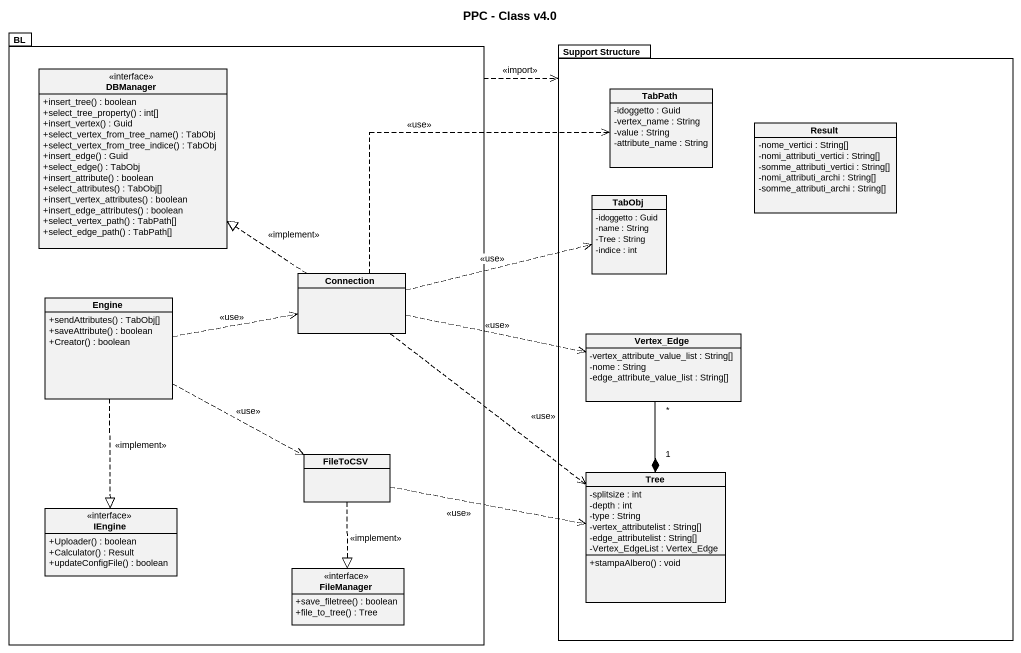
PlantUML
@startuml
title PPC - Class v4.0
hide circle
hide empty members
skinparam classAttributeIconSize 0
package BL {
  interface DBManager {
    +insert_tree() : boolean
    +select_tree_property() : int[]
    +insert_vertex() : Guid
    +select_vertex_from_tree_name() : TabObj
    +select_vertex_from_tree_indice() : TabObj
    +insert_edge() : Guid
    +select_edge() : TabObj
    +insert_attribute() : boolean
    +select_attributes() : TabObj[]
    +insert_vertex_attributes() : boolean
    +insert_edge_attributes() : boolean
    +select_vertex_path() : TabPath[]
    +select_edge_path() : TabPath[]
  }
  class Connection
  class Engine {
    +sendAttributes() : TabObj[]
    +saveAttribute() : boolean
    +Creator() : boolean
  }
  class FileToCSV
  interface IEngine {
    +Uploader() : boolean
    +Calculator() : Result
    +updateConfigFile() : boolean
  }
  interface FileManager {
    +save_filetree() : boolean
    +file_to_tree() : Tree
  }
}
package "Support Structure" as Support_Structure {
  class TabPath {
    -idoggetto : Guid
    -vertex_name : String
    -value : String
    -attribute_name : String
  }
  class Result {
    -nome_vertici : String[]
    -nomi_attributi_vertici : String[]
    -somme_attributi_vertici : String[]
    -nomi_attributi_archi : String[]
    -somme_attributi_archi : String[]
  }
  class TabObj {
    -idoggetto : Guid
    -name : String
    -Tree : String
    -indice : int
  }
  class Vertex_Edge {
    -vertex_attribute_value_list : String[]
    -nome : String
    -edge_attribute_value_list : String[]
  }
  class Tree {
    -splitsize : int
    -depth : int
    -type : String
    -vertex_attributelist : String[]
    -edge_attributelist : String[]
    -Vertex_EdgeList : Vertex_Edge
    +stampaAlbero() : void
  }
}
BL .right.> Support_Structure : <<import>>
Connection .up.|> DBManager : <<implement>>
Connection .right.> TabPath : <<use>>
Connection .right.> TabObj : <<use>>
Connection .right.> Vertex_Edge : <<use>>
Connection ..> Tree : <<use>>
Engine .right.> Connection : <<use>>
Engine .right.> FileToCSV : <<use>>
Engine ..|> IEngine : <<implement>>
FileToCSV .right.> Tree : <<use>>
FileToCSV ..|> FileManager : <<implement>>
Tree "1" *-up- "*" Vertex_Edge
@enduml
